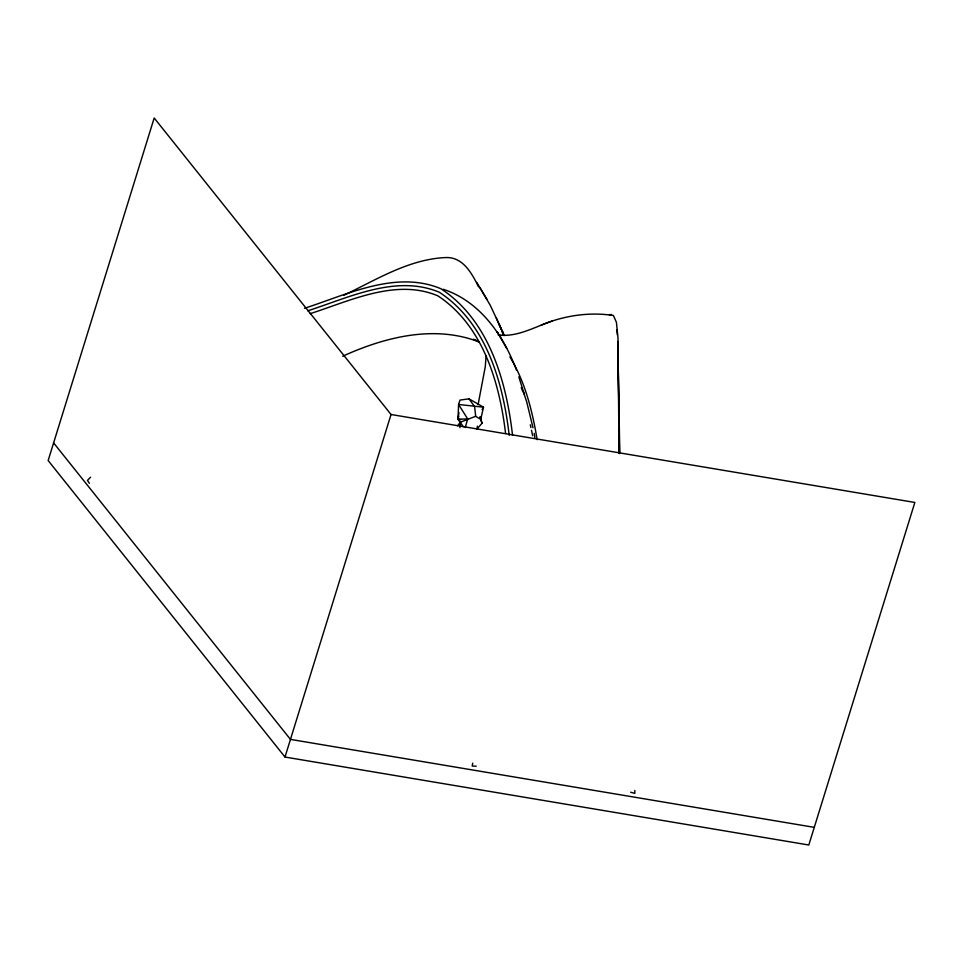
<?xml version="1.0" encoding="UTF-8"?>
<svg xmlns="http://www.w3.org/2000/svg" width="963" height="963" viewBox="0 0 963 963"><rect width="100%" height="100%" fill="white"/><g stroke="black" fill="none" stroke-linecap="round" stroke-linejoin="round"><path stroke-width="1.44" d="M634.834 790.454L634.822 793.368L630.681 792.236M463.323 426.693L458.003 419.158L458.593 404.484L460.013 400.078L469.017 398.851L483.486 407.18L480.73 419.447L482.03 423.263L476.902 429.089L477.395 426.164M459.905 427.68L460.278 422.239L475.686 416.305L480.73 419.447L480.056 416.955M486.098 355.696L485.268 366.783L478.105 404.592M460.507 422.408L458.003 419.158L458.954 412.609M472.725 763.129L472.183 766.054L476.191 766.199M460.627 419.736L458.003 419.158L458.713 416.425M465.249 427.5L467.681 418.953L458.593 404.484L483.486 407.18L482.114 409.612M285 757.038L391.038 414.499L154.188 117.992L48.15 460.543L285 757.038L808.812 845.008L914.85 502.457L391.038 414.499M457.594 425.778L460.278 422.239M90.606 477.191L87.477 480.405L89.378 483.306M343.743 295.34C376.1 279.836 409.046 259.095 445.749 257.554C463.059 256.832 471.978 273.504 478.515 286.866M342.684 356.238C384.586 337.146 433.904 324.639 478.623 341.781M310.182 313.649C350.255 300.877 395.901 278.151 437.852 295.834C482.932 325.494 499.484 382.552 505.575 433.41M304.537 308.292C347.294 294.473 396.046 269.929 440.922 288.744C489.084 320.246 506.357 381.228 512.557 435.42M307.751 310.82C349.051 297.567 396.118 274.082 439.381 292.283C486.267 323.062 503.083 382.492 509.186 435.3M541.037 325.241C563.62 315.611 589.344 311.747 613.419 315.503L616.428 322.352L617.993 338.133L619.04 453.116M552.268 321.052C534.754 326.806 517.456 337.411 498.401 334.98M609.29 314.684L611.469 314.528M458.003 419.158L467.681 418.953M498.521 335.184L501.314 335.581M814.277 827.361L290.453 739.391L53.615 442.896M477.528 340.878L473.519 339.325L478.671 341.793M443.124 289.249C479.911 301.238 503.625 335.473 516.553 370.31M469.017 398.851L474.639 406.651L475.686 416.305M476.733 282.352L490.323 305.415L499.773 325.65M480.2 288.093L486.953 299.337M509.909 356.912C525.232 381.962 532.322 410.996 537.161 439.682M498.509 334.149L497.101 331.693L498.473 334.089M506.743 348.474L498.942 334.715M503.902 335.244L502.277 331.428L504.155 335.521M496.378 318.127L504.082 335.521M502.517 331.826L499.291 324.7L503.962 335.329L502.277 331.428M521.26 387.595L522.837 391.748M523.041 390.689L526.761 402.065L532.996 427.765M518.828 376.858L524.341 394.457M480.14 416.979L482.03 423.263M530.324 424.791L530.902 427.536M531.492 430.28L532.659 435.758M534.176 433.314L534.898 437.671M616.862 329.876L617.439 335.04M617.777 344.838L619.799 452.562M619.45 453.561L617.885 341.492"/></g></svg>
